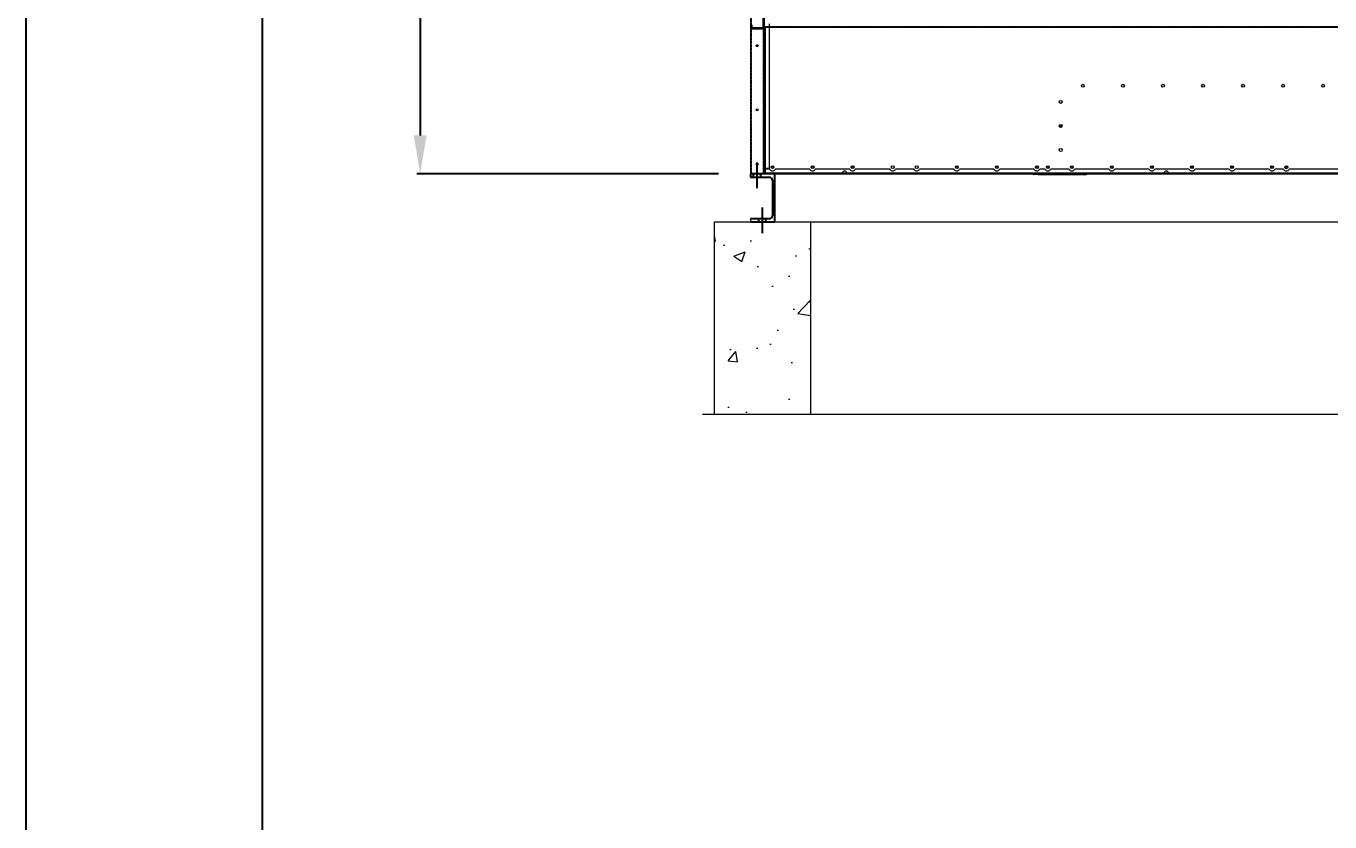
# Model space of a CAD drawing. Header units: millimetres. Extents: x -648583 to 40219, y -129719 to 29148.
# Drawn here: x 9253 to 13322, y 12814 to 15296 of the extents above; entities that cross this region are included whole.
import ezdxf

# ---------------------------------------------------------------- set-up
doc = ezdxf.new("R2010")
doc.units = ezdxf.units.MM
for name, pattern in [('CENTER', [2, 1.25, -0.25, 0.25, -0.25]), ('CENTERX2', [4, 2.5, -0.5, 0.5, -0.5]), ('HIDDEN', [0.375, 0.25, -0.125]), ('HIDDENX2', [0.75, 0.5, -0.25])]:
    doc.linetypes.add(name, pattern=pattern)
for name, color, linetype in [('center', 1, 'CENTER'), ('HIDD', 2, 'HIDDENX2'), ('냉각탑_form', 1, 'Continuous'), ('냉각탑_기초', 23, 'Continuous')]:
    doc.layers.add(name, color=color, linetype=linetype)
doc.styles.get("Standard").update_dxf_attribs({"font": 'arial.ttf'})
doc.dimstyles.new('1.40', dxfattribs={"dimscale": 20, "dimtxt": 1.5, "dimasz": 1, "dimexe": 0.5, "dimexo": 0.5, "dimgap": 0.5, "dimtad": 1, "dimdec": 0, "dimzin": 0, "dimdsep": 46, "dimtxsty": 'Standard', "dimcen": 0, "dimclrd": 2, "dimclre": 2, "dimclrt": 3, "dimadec": 0, "dimazin": 0, "dimtfac": 1, "dimtdec": 0, "dimtmove": 0, "dimatfit": 0, "dimfxl": 1, "dimtolj": 1, "dimtzin": 0, "dimlwd": -1, "dimlwe": -1, "dimarcsym": 0})

# ---------------------------------------------------------------- blocks, each defined once
blk = doc.blocks.new('*D67')
at = {"color": 2, "transparency": 16777216}
for p, q in [((11413.6, 18435.2), (10472.9, 18435.2)), ((10482.9, 18315.2), (10482.9, 14955.2)), ((11413.6, 14835.2), (10472.9, 14835.2))]:
    blk.add_line(p, q, dxfattribs=at)
for points in [[(10462.9, 18315.2), (10502.9, 18315.2), (10482.9, 18435.2)], [(10462.9, 14955.2), (10502.9, 14955.2), (10482.9, 14835.2)]]:
    blk.add_solid(points, dxfattribs=at)
at = {"layer": 'Defpoints', "color": 0, "transparency": 16777216}
for p in [(11513.6, 18435.2), (10482.9, 14835.2), (11513.6, 14835.2)]:
    blk.add_point(p, dxfattribs=at)
at = {"color": 3, "lineweight": 5, "transparency": 16777216, "insert": (10351.4, 16635.2), "char_height": 140, "attachment_point": 5, "rotation": 90}
blk.add_mtext('\\A1;3600', dxfattribs=at)
blk = doc.blocks.new('435')
for p, q in [((-131382, 21088.8), (-131342, 21088.8)), ((-131382, 21088.8), (-131382, 21078.8)), ((-131380, 21078.8), (-131382, 21078.8)), ((-131380, 21086.8), (-131344, 21086.8)), ((-131380, 21086.8), (-131380, 21078.8)), ((-131344, 21086.8), (-131344, 21040.8)), ((-131342, 21088.8), (-131342, 21038.8)), ((-131342, 21088.8), (-131342, 21038.8)), ((-131382, 21038.8), (-131382, 21050.8)), ((-131382, 21050.8), (-131380, 21050.8)), ((-131342, 21038.8), (-131382, 21038.8)), ((-131380, 21040.8), (-131380, 21050.8)), ((-131344, 21040.8), (-131380, 21040.8))]:
    blk.add_line(p, q)
blk = doc.blocks.new('3')
at = {"lineweight": 20}
for p, q in [((11555.6, 14835.2), (11555.6, 18002.2)), ((11586.6, 14835.2), (11513.6, 14835.2))]:
    blk.add_line(p, q, dxfattribs=at)
at = {"color": 7, "lineweight": 20, "ltscale": 0.44375}
blk.add_line((11513.6, 16301.4), (11513.6, 15236.4), dxfattribs=at)
at = {"color": 7, "lineweight": 20, "ltscale": 0.201042}
blk.add_line((11513.6, 15319.4), (11513.6, 14836.9), dxfattribs=at)
at = {"color": 7, "lineweight": 20, "ltscale": 0.2055}
blk.add_line((11555.6, 14838.6), (11555.6, 15331.8), dxfattribs=at)
at = {"color": 7, "lineweight": 20, "ltscale": 0.194167}
for p, q in [((11572.6, 15303.1), (11572.6, 14852.2)), ((11557.6, 14852.2), (11557.6, 15296.2)), ((11561, 14852.2), (11561, 15296.2))]:
    blk.add_line(p, q, dxfattribs=at)
at = {"color": 7, "lineweight": 20, "ltscale": 0.053167}
blk.add_line((11555.6, 15050), (11555.6, 15177.6), dxfattribs=at)
at = {"color": 7, "lineweight": 20, "ltscale": 0.000833118}
blk.add_line((11555.6, 15177.6), (11557.6, 15177.6), dxfattribs=at)
at = {"color": 7, "lineweight": 20, "ltscale": 0.000833254}
blk.add_line((11557.6, 15050), (11555.6, 15050), dxfattribs=at)
at = {"color": 7, "lineweight": 20, "ltscale": 0.000547189}
blk.add_line((11556.9, 14988.9), (11555.6, 14988.9), dxfattribs=at)
at = {"color": 7, "lineweight": 20, "ltscale": 0.000834193}
blk.add_line((11555.6, 14985.2), (11557.6, 14985.2), dxfattribs=at)
at = {"color": 7, "lineweight": 20, "ltscale": 0.000833333}
for p, q in [((11557.6, 14982), (11555.6, 14982)), ((11557.6, 14980.2), (11555.6, 14980.2)), ((11561, 14852.2), (11561, 14850.2)), ((11800.9, 14837.2), (11800.9, 14835.2)), ((11814.3, 14837.2), (11814.3, 14835.2)), ((12409.1, 14833.2), (12409.1, 14835.2)), ((12549.1, 14833.2), (12549.1, 14835.2)), ((12804.9, 14837.2), (12804.9, 14835.2)), ((12818.3, 14837.2), (12818.3, 14835.2))]:
    blk.add_line(p, q, dxfattribs=at)
at = {"color": 7, "lineweight": 20, "ltscale": 0.000832799}
blk.add_line((11555.6, 14980.2), (11557.6, 14980.2), dxfattribs=at)
at = {"color": 7, "lineweight": 20, "ltscale": 0.000414935}
blk.add_line((11556.6, 14988.2), (11555.9, 14988.9), dxfattribs=at)
at = {"color": 7, "lineweight": 20, "ltscale": 0.003726}
blk.add_line((12477.6, 14985.3), (12486.6, 14985.3), dxfattribs=at)
at = {"color": 7, "lineweight": 20, "ltscale": 0.002875}
blk.add_line((12478.6, 14981.9), (12485.5, 14981.9), dxfattribs=at)
at = {"color": 1, "linetype": 'CENTERX2', "ltscale": 50}
for p, q in [((11534.6, 14790.2), (11534.6, 14870.2)), ((11551.1, 14650.2), (11551.1, 14730.2))]:
    blk.add_line(p, q, dxfattribs=at)
at = {"color": 7, "lineweight": 20, "ltscale": 0.001417}
for p, q in [((11561, 14852.2), (11557.6, 14852.2)), ((11559.3, 14835.2), (11559.3, 14838.6))]:
    blk.add_line(p, q, dxfattribs=at)
at = {"color": 7, "lineweight": 20, "ltscale": 0.005875}
blk.add_line((11557.6, 14852.2), (11557.6, 14838.1), dxfattribs=at)
at = {"color": 7, "lineweight": 20, "ltscale": 0.000128159}
blk.add_line((11557.9, 14852.2), (11557.6, 14852.2), dxfattribs=at)
at = {"color": 7, "lineweight": 20, "ltscale": 0.000833334}
blk.add_line((11559.6, 14850.2), (11559.6, 14852.2), dxfattribs=at)
at = {"color": 7, "lineweight": 20, "ltscale": 0.004833}
for p, q in [((11572.6, 14852.2), (11561, 14852.2)), ((11559.3, 14850.2), (11559.3, 14838.6)), ((12409.1, 14833.2), (12397.5, 14833.2)), ((12549.1, 14833.2), (12560.7, 14833.2))]:
    blk.add_line(p, q, dxfattribs=at)
at = {"color": 7, "lineweight": 25, "ltscale": 0.008333}
blk.add_line((11513.6, 14835.2), (11513.6, 14825.2), dxfattribs=at)
at = {"color": 7, "lineweight": 25, "ltscale": 0.125}
for p, q in [((11588.6, 14835.2), (11513.6, 14835.2)), ((11513.6, 14685.2), (11588.6, 14685.2))]:
    blk.add_line(p, q, dxfattribs=at)
at = {"color": 7, "lineweight": 25, "ltscale": 0.05125}
for p, q in [((11513.6, 14825.2), (11572.1, 14825.2)), ((11572.1, 14695.2), (11513.6, 14695.2))]:
    blk.add_line(p, q, dxfattribs=at)
at = {"color": 7, "lineweight": 20, "ltscale": 0.280701}
blk.add_line((11515, 14835.2), (11550.2, 14835.2), dxfattribs=at)
at = {"color": 7, "lineweight": 20, "ltscale": 0.01525}
blk.add_line((11552.2, 14835.2), (11515.6, 14835.2), dxfattribs=at)
for p, q in [((11523.6, 14825.2), (11523.6, 14835.2)), ((11545.6, 14825.2), (11545.6, 14835.2)), ((11540.1, 14685.2), (11540.1, 14695.2)), ((11562.1, 14685.2), (11562.1, 14695.2))]:
    blk.add_line(p, q)
at = {"color": 7, "lineweight": 20, "ltscale": 0.002932}
blk.add_line((11552.3, 14835.2), (11559.3, 14835.2), dxfattribs=at)
at = {"color": 7, "lineweight": 20, "ltscale": 0.000834328}
blk.add_line((11555.6, 14840.2), (11557.6, 14840.2), dxfattribs=at)
at = {"color": 7, "lineweight": 20, "ltscale": 0.000837638}
blk.add_line((11557.6, 14838.4), (11555.6, 14838.4), dxfattribs=at)
at = {"color": 7, "lineweight": 20, "ltscale": 0.000708333}
for p, q in [((11559.3, 14838.1), (11557.6, 14838.1)), ((11559.3, 14837.2), (11557.6, 14837.2))]:
    blk.add_line(p, q, dxfattribs=at)
at = {"color": 7, "lineweight": 20, "ltscale": 0.000375}
blk.add_line((11557.6, 14838.1), (11557.6, 14837.2), dxfattribs=at)
at = {"color": 7, "lineweight": 20, "ltscale": 0.005987}
blk.add_line((11573.7, 14850.2), (11559.3, 14850.2), dxfattribs=at)
at = {"color": 7, "lineweight": 20, "ltscale": 0.100609}
blk.add_line((11559.3, 14838.6), (11800.8, 14838.6), dxfattribs=at)
at = {"color": 7, "lineweight": 20, "ltscale": 0.100651}
blk.add_line((11559.3, 14835.2), (11800.9, 14835.2), dxfattribs=at)
at = {"color": 7, "lineweight": 20, "ltscale": 0.004083}
blk.add_line((11581.4, 14835.2), (11591.2, 14835.2), dxfattribs=at)
at = {"color": 7, "lineweight": 25, "ltscale": 0.091667}
blk.add_line((11582.1, 14815.2), (11582.1, 14705.2), dxfattribs=at)
at = {"ltscale": 25}
blk.add_line((11588.6, 14835.2), (11588.6, 14685.2), dxfattribs=at)
at = {"color": 7, "lineweight": 20}
blk.add_line((11591.2, 14835.2), (15636, 14835.2), dxfattribs=at)
at = {"color": 7, "lineweight": 20, "ltscale": 0.044641}
for p, q in [((11698.7, 14850.2), (11591.5, 14850.2)), ((11823.7, 14850.2), (11716.5, 14850.2)), ((11948.7, 14850.2), (11841.5, 14850.2)), ((12148.7, 14850.2), (12041.5, 14850.2)), ((12273.7, 14850.2), (12166.5, 14850.2)), ((12398.7, 14850.2), (12291.5, 14850.2)), ((12632.7, 14850.2), (12525.5, 14850.2)), ((12757.7, 14850.2), (12650.5, 14850.2)), ((12882.7, 14850.2), (12775.5, 14850.2)), ((13007.7, 14850.2), (12900.5, 14850.2)), ((13132.7, 14850.2), (13025.5, 14850.2))]:
    blk.add_line(p, q, dxfattribs=at)
at = {"color": 7, "lineweight": 20, "ltscale": 0.005698}
for p, q in [((11800.8, 14838.6), (11814.4, 14838.6)), ((12804.8, 14838.6), (12818.4, 14838.6))]:
    blk.add_line(p, q, dxfattribs=at)
at = {"color": 7, "lineweight": 20, "ltscale": 0.005614}
for p, q in [((11800.9, 14837.2), (11814.3, 14837.2)), ((11800.9, 14835.2), (11814.3, 14835.2)), ((12804.9, 14837.2), (12818.3, 14837.2)), ((12804.9, 14835.2), (12818.3, 14835.2))]:
    blk.add_line(p, q, dxfattribs=at)
at = {"color": 7, "lineweight": 20, "ltscale": 0.412719}
blk.add_line((11814.3, 14835.2), (12804.9, 14835.2), dxfattribs=at)
at = {"color": 7, "lineweight": 20, "ltscale": 0.412635}
blk.add_line((11814.4, 14838.6), (12804.8, 14838.6), dxfattribs=at)
at = {"color": 7, "lineweight": 20, "ltscale": 0.023808}
for p, q in [((12023.7, 14850.2), (11966.5, 14850.2)), ((12507.7, 14850.2), (12450.5, 14850.2))]:
    blk.add_line(p, q, dxfattribs=at)
at = {"color": 7, "lineweight": 20, "ltscale": 0.000833651}
for p, q in [((12411.1, 14833.2), (12411.1, 14835.2)), ((12547.1, 14833.2), (12547.1, 14835.2))]:
    blk.add_line(p, q, dxfattribs=at)
at = {"color": 7, "lineweight": 20, "ltscale": 0.056667}
blk.add_line((12411.1, 14833.2), (12547.1, 14833.2), dxfattribs=at)
at = {"color": 7, "lineweight": 20, "ltscale": 0.006725}
blk.add_line((12432.7, 14850.2), (12416.5, 14850.2), dxfattribs=at)
at = {"color": 7, "lineweight": 20, "ltscale": 0.17433}
blk.add_line((12818.3, 14835.2), (13236.7, 14835.2), dxfattribs=at)
at = {"color": 7, "lineweight": 20, "ltscale": 0.171731}
for p, q in [((12818.4, 14838.6), (13230.6, 14838.6)), ((13230.6, 14838.6), (13808.8, 14838.6))]:
    blk.add_line(p, q, dxfattribs=at)
at = {"color": 7, "lineweight": 20, "ltscale": 0.0111}
blk.add_line((13177.2, 14850.2), (13150.5, 14850.2), dxfattribs=at)
at = {"color": 7, "lineweight": 20, "ltscale": 1.93507e-05}
blk.add_line((13186.1, 14844.7), (13186.1, 14844.7), dxfattribs=at)
at = {"color": 7, "lineweight": 20, "ltscale": 0.007604}
blk.add_line((13432.2, 14850.2), (13195, 14850.2), dxfattribs=at)
at = {"color": 7, "lineweight": 20, "ltscale": 0.008888}
blk.add_line((13272.2, 14835.2), (13293.5, 14835.2), dxfattribs=at)
at = {"color": 7, "lineweight": 15, "ltscale": 0.0625}
blk.add_line((11513.6, 14695.2), (11513.6, 14685.2), dxfattribs=at)
at = {"lineweight": 5}
blk.add_line((11588.6, 14685.2), (15638.6, 14685.2), dxfattribs=at)
at = {"color": 7, "lineweight": 20}
for centre, radius in [((11534.6, 15235.2), 3), ((12551.1, 15110.2), 4.5), ((12676.1, 15110.2), 4.5), ((12801.1, 15110.2), 4.5), ((12926.1, 15110.2), 4.5), ((13051.1, 15110.2), 4.5), ((13176.1, 15110.2), 4.5), ((13301.1, 15110.2), 4.5), ((12482.1, 15059.7), 4.5), ((11534.6, 15035.2), 3), ((12482.1, 14984.7), 4.5), ((12482.1, 14909.7), 4.5), ((11534.6, 14865.2), 3), ((11582.6, 14856.2), 4.5), ((11582.6, 14856.2), 3), ((11707.6, 14856.2), 4.5), ((11707.6, 14856.2), 3), ((11832.6, 14856.2), 4.5), ((11832.6, 14856.2), 3), ((11957.6, 14856.2), 4.5), ((12032.6, 14856.2), 4.5), ((12157.6, 14856.2), 4.5), ((12157.6, 14856.2), 3), ((12282.6, 14856.2), 4.5), ((12282.6, 14856.2), 3), ((12407.6, 14856.2), 4.5), ((12407.6, 14856.2), 3), ((12441.6, 14856.2), 4.5), ((12441.6, 14856.2), 3), ((12516.6, 14856.2), 4.5), ((12516.6, 14856.2), 3), ((12641.6, 14856.2), 4.5), ((12641.6, 14856.2), 3), ((12766.6, 14856.2), 4.5), ((12766.6, 14856.2), 3), ((12891.6, 14856.2), 4.5), ((12891.6, 14856.2), 3), ((13016.6, 14856.2), 4.5), ((13016.6, 14856.2), 3), ((13141.6, 14856.2), 4.5), ((13141.6, 14856.2), 3), ((13186.1, 14855.7), 4.5), ((13186.1, 14856.2), 3)]:
    blk.add_circle(centre, radius, dxfattribs=at)
for centre, radius, start, end in [((11554.2, 14990.6), 3.4, 294.3157, 359.0524), ((13186.1, 14855.2), 4.5, 3.185, 176.8155), ((11561, 14838.6), 3.4, 204.3161, 239.9997), ((11582.6, 14854.7), 10, 206.7437, 333.2563), ((11707.6, 14854.7), 10, 206.7437, 333.2563), ((11817.2, 14836.3), 16.6, 171.9124, 179.4428), ((11807.6, 14837.1), 7, 12.3734, 167.6266), ((11798, 14836.3), 16.6, 0.5572, 8.0877), ((11832.6, 14854.7), 10, 206.7437, 333.2563), ((11957.6, 14854.7), 10, 206.7437, 333.2563), ((12032.6, 14854.7), 10, 206.7437, 333.2563), ((12157.6, 14854.7), 10, 206.7437, 333.2563), ((12282.6, 14854.7), 10, 206.7437, 333.2563), ((12397.5, 14836.6), 3.4, 204.3017, 270), ((12397.5, 14836.6), 1.4, 268.112, 270), ((12407.6, 14854.7), 10, 206.7437, 333.2563), ((12441.6, 14854.7), 10, 206.7437, 333.2563), ((12516.6, 14854.7), 10, 206.7437, 333.2563), ((12560.7, 14836.6), 3.4, 270, 335.6983), ((12560.7, 14836.6), 1.4, 270, 271.888), ((12641.6, 14854.7), 10, 206.7437, 333.2563), ((12766.6, 14854.7), 10, 206.7437, 333.2563), ((12821.2, 14836.3), 16.6, 171.9124, 179.4428), ((12811.6, 14837.1), 7, 12.3734, 167.6266), ((12802, 14836.3), 16.6, 0.5572, 8.0877), ((12891.6, 14854.7), 10, 206.7437, 333.2563), ((13016.6, 14854.7), 10, 206.7437, 333.2563), ((13141.6, 14854.7), 10, 206.7437, 333.2563), ((13186.1, 14854.7), 10, 206.7437, 333.2563)]:
    blk.add_arc(centre, radius, start, end, dxfattribs=at)
at = {"color": 7, "lineweight": 25}
for centre, start, end in [((11572.1, 14815.2), 0, 90), ((11572.1, 14705.2), 270, 0)]:
    blk.add_arc(centre, 10, start, end, dxfattribs=at)
at = {"color": 7, "lineweight": 20}
for points, knots in [([(11555.6, 15177.6), (11555.6, 15177.6), (11555.6, 15177.5), (11555.7, 15177.4), (11556, 15177.1), (11556.4, 15176.9), (11556.8, 15176.7), (11557.2, 15176.6), (11557.6, 15176.5)], [0, 0, 0, 0, 0, 0, 2.033975, 2.033975, 2.033975, 5.485293, 5.485293, 5.485293, 5.485293, 5.485293, 5.485293]), ([(11800.9, 14835.2), (11800.8, 14835.2), (11800.7, 14835.3), (11800.7, 14835.4), (11800.6, 14835.7), (11800.6, 14836), (11800.6, 14836.2), (11800.6, 14836.3), (11800.6, 14836.5)], [0, 0, 0, 0, 0, 0, 3.009, 3.009, 3.009, 4.870321, 4.870321, 4.870321, 4.870321, 4.870321, 4.870321]), ([(11814.6, 14836.5), (11814.6, 14836.1), (11814.6, 14835.8), (11814.5, 14835.6), (11814.5, 14835.3), (11814.4, 14835.3), (11814.4, 14835.3), (11814.4, 14835.2), (11814.3, 14835.2)], [0, 0, 0, 0, 0, 0, 3.956241, 3.956241, 3.956241, 4.866694, 4.866694, 4.866694, 4.866694, 4.866694, 4.866694]), ([(12804.9, 14835.2), (12804.8, 14835.2), (12804.7, 14835.3), (12804.7, 14835.4), (12804.6, 14835.7), (12804.6, 14836), (12804.6, 14836.2), (12804.6, 14836.3), (12804.6, 14836.5)], [0, 0, 0, 0, 0, 0, 3.009, 3.009, 3.009, 4.870321, 4.870321, 4.870321, 4.870321, 4.870321, 4.870321]), ([(12818.6, 14836.5), (12818.6, 14836.1), (12818.6, 14835.8), (12818.5, 14835.6), (12818.5, 14835.3), (12818.4, 14835.3), (12818.4, 14835.3), (12818.4, 14835.2), (12818.3, 14835.2)], [0, 0, 0, 0, 0, 0, 3.956241, 3.956241, 3.956241, 4.866694, 4.866694, 4.866694, 4.866694, 4.866694, 4.866694])]:
    blk.add_open_spline(points, degree=5, knots=knots, dxfattribs=at)
for points in [[(11556.9, 14988.9), (11557.2, 14989.3), (11557.4, 14989.6), (11557.5, 14989.9), (11557.6, 14990.3), (11557.6, 14990.6)], [(11800.9, 14837.2), (11800.8, 14837.2), (11800.7, 14837.3), (11800.7, 14837.3), (11800.7, 14837.4), (11800.6, 14837.5)], [(11814.6, 14837.5), (11814.5, 14837.4), (11814.5, 14837.3), (11814.5, 14837.3), (11814.4, 14837.2), (11814.3, 14837.2)], [(12804.9, 14837.2), (12804.8, 14837.2), (12804.7, 14837.3), (12804.7, 14837.3), (12804.7, 14837.4), (12804.6, 14837.5)], [(12818.6, 14837.5), (12818.5, 14837.4), (12818.5, 14837.3), (12818.5, 14837.3), (12818.4, 14837.2), (12818.3, 14837.2)]]:
    blk.add_open_spline(points, degree=5, dxfattribs=at)
at = {"layer": 'center', "lineweight": 20}
for p, q in [((11513.6, 18435.2), (11513.6, 14835.2)), ((11555.6, 18435.2), (11555.6, 14835.2)), ((11555.6, 15293.2), (15671.6, 15293.2)), ((11513.6, 14835.2), (11555.6, 14835.2))]:
    blk.add_line(p, q, dxfattribs=at)
at = {"layer": 'HIDD', "linetype": 'HIDDEN', "lineweight": 20}
for p, q in [((11515.6, 18433.2), (11515.6, 14837.2)), ((11553.6, 18433.2), (11553.6, 14837.2)), ((11557.6, 15296.2), (11557.6, 15295.2)), ((11557.6, 15295.2), (15671.6, 15295.2)), ((11515.6, 14837.2), (11553.6, 14837.2))]:
    blk.add_line(p, q, dxfattribs=at)
at = {"lineweight": 20}
blk.add_blockref('435', (142897.5, -5750.6), dxfattribs=at)

msp = doc.modelspace()

# ---------------------------------------------------------------- hatches: boundary and pattern name
at = {"layer": '냉각탑_기초', "lineweight": 20, "ltscale": 30}
h = msp.add_hatch(dxfattribs=at)
h.set_pattern_fill('AR-CONC', color=256, scale=50, style=0)
h.set_pattern_definition([(50, (-3227.43, -1856.07), (358.63, -31.376), [37.5, -412.5]), (355, (-3227.43, -1856.07), (-69.3757, 376.096), [30, -330]), (100.4514, (-3197.55, -1858.7), (289.2547, 344.72), [31.87, -350.571]), (46.1842, (-3227.43, -1756.07), (533.6205, -82.7595), [56.25, -618.75]), (96.6356, (-3182.96, -1762.97), (467.331, 487.059), [47.805, -525.856]), (351.1842, (-3227.43, -1756.07), (467.331, 487.059), [45, -495]), (21, (-3177.43, -1781.07), (298.4535, -201.3094), [37.5, -412.5]), (326, (-3177.43, -1781.07), (121.6577, 362.575), [30, -330]), (71.4514, (-3152.56, -1797.85), (420.1113, 161.265), [31.87, -350.571]), (37.5, (-3227.43, -1856.07), (6.0799, 166.4469), [0, -326, 0, -335, 0, -331.25]), (7.5, (-3227.43, -1856.07), (131.5348, 197.2059), [0, -191, 0, -318.5, 0, -126.25]), (327.5, (-3338.93, -1856.07), (266.9112, -11.2774), [0, -125, 0, -390, 0, -517.5]), (317.5, (-3388.93, -1856.07), (291.593, 50.0525), [0, -162.5, 0, -259, 0, -367.5])])
h.paths.add_polyline_path([(11701.1, 14685.2), (11401.1, 14685.2), (11401.1, 14085.2), (11701.1, 14085.2)])

# ---------------------------------------------------------------- linework, layer by layer
at = {"layer": 'Defpoints'}
msp.add_lwpolyline([(9253.1, 29148.2), (40218.8, 29148.2), (40218.8, 7251), (9253.1, 7251)], close=True, dxfattribs=at)
at = {"layer": '냉각탑_form'}
msp.add_lwpolyline([(9990.3, 28410.9), (9990.3, 7988.2), (39481.5, 7988.2), (39481.5, 28410.9)], close=True, dxfattribs=at)
at = {"layer": '냉각탑_기초', "lineweight": 20, "ltscale": 30}
msp.add_line((11363.6, 14085.2), (15859.5, 14085.2), dxfattribs=at)
msp.add_lwpolyline([(11401.1, 14085.2), (11401.1, 14685.2), (11701.1, 14685.2), (11701.1, 14085.2)], dxfattribs=at)

# ---------------------------------------------------------------- block references
msp.add_blockref('3', (0, 0))

# ---------------------------------------------------------------- dimensions: what is measured, and where the dimension line sits
at = {"lineweight": 5}
dim = msp.add_linear_dim(base=(10482.9, 14835.2), p1=(11513.6, 18435.2), p2=(11513.6, 14835.2), angle=90, dimstyle='1.40', override={"dimtxt": 7, "dimasz": 6, "dimexo": 5, "dimgap": 3}, dxfattribs=at)
dim.commit()
dim.dimension.update_dxf_attribs({"geometry": '*D67', "text_midpoint": (10351.4, 16635.2)})

doc.saveas('drawing.dxf')
